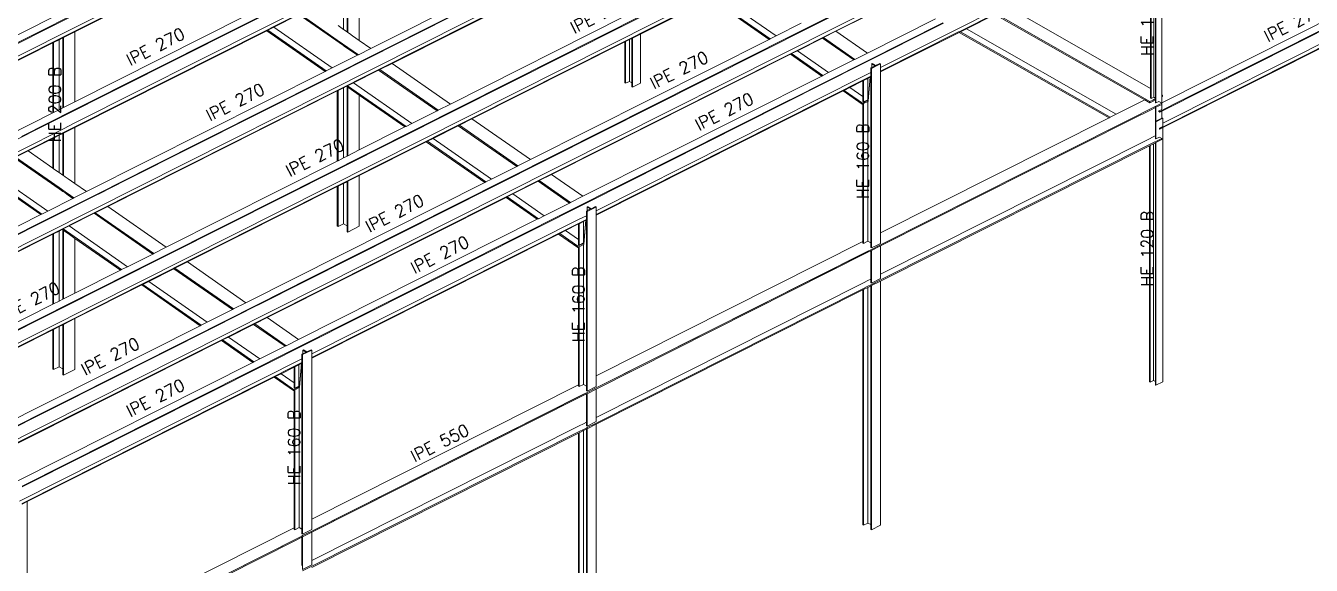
# Model space of a CAD drawing. Header units: millimetres. Extents: x 2 to 172, y 1 to 110.
# Drawn here: x 27.42 to 43.89, y 16.8 to 23.71 of the extents above; entities that cross this region are included whole.
import ezdxf
from ezdxf.enums import TextEntityAlignment as Align

# ---------------------------------------------------------------- set-up
doc = ezdxf.new("R2010")
doc.units = ezdxf.units.MM
doc.layers.add('BARRAS_DE_ACERO', color=7, linetype='Continuous', lineweight=9)
doc.layers.add('REFERENCIA_DE_LAS_BARRAS', color=2, linetype='Continuous', lineweight=9)
doc.styles.add('CYPETXT', font='romans__.ttf', dxfattribs={"height": 0.2})

msp = doc.modelspace()

# ---------------------------------------------------------------- linework, layer by layer
at = {"layer": 'BARRAS_DE_ACERO'}
for p, q in [((33.525, 21.547), (44.549, 27.093)), ((38.736, 26.572), (24.748, 19.534)), ((33.128, 22.525), (41.123, 26.548)), ((25.726, 18.848), (40.305, 26.184)), ((30.461, 23.681), (34.609, 25.768)), ((34.106, 25.679), (23.727, 20.456)), ((37.503, 23.711), (40.818, 25.38)), ((35.639, 25.233), (31.99, 23.397)), ((31.994, 23.391), (35.639, 25.225)), ((35.712, 25.098), (24.704, 19.559)), ((34.901, 24.961), (31.841, 23.421)), ((41.902, 24.897), (41.902, 22.723)), ((41.975, 22.827), (41.975, 24.987)), ((35.097, 24.732), (32.113, 23.231)), ((41.84, 24.866), (41.84, 22.797)), ((31.64, 24.446), (28.047, 22.639)), ((29.478, 24.365), (28.047, 23.645)), ((29.478, 24.365), (28.047, 23.645)), ((31.692, 23.525), (31.692, 24.245)), ((41.975, 22.727), (45.08, 24.29)), ((45.181, 24.233), (41.975, 22.62)), ((41.989, 22.463), (45.538, 24.249)), ((42.138, 22.711), (45.463, 24.384)), ((31.489, 23.666), (31.489, 24.143)), ((31.536, 23.633), (31.536, 24.166)), ((31.546, 23.626), (31.546, 24.171)), ((36.195, 24.06), (36.944, 23.538)), ((36.208, 24.066), (36.957, 23.545)), ((37.033, 23.583), (36.284, 24.104)), ((41.95, 22.397), (45.538, 24.202)), ((40.014, 23.946), (41.833, 22.908)), ((27.764, 23.821), (26.153, 23.01)), ((26.342, 23.006), (28.047, 23.864)), ((30.234, 23.838), (28.047, 22.738)), ((30.596, 23.693), (30.918, 23.855)), ((31.489, 23.458), (30.918, 23.855)), ((35.345, 23.86), (33.008, 22.684)), ((37.033, 23.583), (37.355, 23.745)), ((39.169, 23.749), (37.212, 22.765)), ((37.235, 23.586), (37.695, 23.817)), ((38.133, 23.219), (39.177, 23.745)), ((39.077, 23.802), (38.203, 23.363)), ((39.429, 23.708), (39.753, 23.871)), ((39.473, 23.683), (39.787, 23.841)), ((39.481, 23.678), (39.838, 23.858)), ((41.757, 22.764), (39.838, 23.858)), ((39.853, 23.866), (41.793, 22.759)), ((27.891, 23.613), (22.661, 20.982)), ((25.77, 19.033), (35.063, 23.709)), ((27.901, 23.619), (27.891, 23.613)), ((27.891, 23.613), (27.901, 23.619)), ((27.891, 23.566), (27.901, 23.571)), ((27.901, 23.563), (27.891, 23.558)), ((28.047, 23.692), (27.901, 23.619)), ((27.901, 23.619), (27.901, 23.619)), ((28.047, 22.467), (30.461, 23.681)), ((30.5, 23.653), (28.047, 22.419)), ((28.047, 22.411), (30.507, 23.648)), ((28.047, 23.636), (28.047, 22.738)), ((30.5, 23.653), (30.517, 23.662)), ((30.52, 23.655), (30.507, 23.648)), ((30.507, 23.648), (31.256, 23.127)), ((30.589, 23.698), (30.517, 23.662)), ((30.52, 23.655), (30.596, 23.693)), ((31.269, 23.134), (30.52, 23.655)), ((30.52, 23.655), (30.52, 23.655)), ((30.596, 23.693), (31.345, 23.172)), ((31.606, 23.585), (31.565, 23.613)), ((31.606, 23.585), (31.692, 23.525)), ((34.851, 22.386), (37.235, 23.586)), ((35.294, 23.606), (35.294, 22.977)), ((37.033, 23.583), (36.957, 23.545)), ((37.801, 23.642), (38.203, 23.363)), ((39.381, 23.628), (38.372, 23.121)), ((39.388, 23.64), (39.373, 23.633)), ((39.381, 23.628), (39.396, 23.636)), ((39.381, 23.628), (41.3, 22.534)), ((39.473, 23.683), (39.388, 23.64)), ((39.396, 23.636), (39.472, 23.674)), ((41.315, 22.541), (39.396, 23.636)), ((39.481, 23.678), (39.472, 23.674)), ((39.472, 23.674), (41.391, 22.579)), ((27.764, 23.494), (26.426, 22.82)), ((27.764, 22.596), (27.764, 23.494)), ((27.844, 23.534), (27.775, 23.499)), ((27.891, 23.558), (27.844, 23.534)), ((29.016, 21.901), (31.99, 23.397)), ((31.409, 23.529), (31.68, 23.341)), ((31.489, 23.458), (31.496, 23.453)), ((31.68, 23.341), (31.841, 23.421)), ((31.841, 23.421), (31.692, 23.525)), ((33.884, 21.998), (36.944, 23.538)), ((35.097, 23.507), (35.105, 23.511)), ((35.153, 23.535), (35.105, 23.511)), ((35.105, 23.511), (35.105, 22.976)), ((35.153, 23.535), (35.184, 23.551)), ((35.153, 23.535), (35.153, 23)), ((35.192, 23.555), (35.184, 23.551)), ((35.184, 23.551), (35.184, 22.983)), ((35.192, 22.926), (35.192, 23.555)), ((36.944, 23.538), (36.957, 23.545)), ((37.627, 23.555), (37.306, 23.393)), ((28.699, 21.733), (31.99, 23.388)), ((31.667, 23.334), (31.345, 23.172)), ((32.113, 23.231), (32.862, 22.71)), ((37.618, 23.068), (37.216, 23.348)), ((37.306, 23.393), (37.23, 23.355)), ((37.23, 23.355), (37.632, 23.075)), ((37.306, 23.393), (37.707, 23.113)), ((38.029, 23.275), (37.707, 23.113)), ((38.043, 23.282), (38.029, 23.275)), ((38.203, 23.363), (38.043, 23.282)), ((38.308, 23.203), (38.363, 23.23)), ((31.256, 23.127), (28.196, 21.587)), ((31.94, 23.144), (32.688, 22.622)), ((32.702, 22.629), (31.953, 23.151)), ((34.558, 21.529), (37.618, 23.068)), ((38.133, 23.219), (34.617, 21.45)), ((34.727, 21.295), (38.247, 23.066)), ((37.632, 23.075), (37.618, 23.068)), ((37.707, 23.113), (37.632, 23.075)), ((38.155, 23.067), (38.247, 23.113)), ((38.247, 23.172), (38.259, 23.178)), ((38.247, 23.172), (38.247, 23.113)), ((38.25, 23.17), (38.247, 23.172)), ((38.247, 23.113), (38.247, 23.066)), ((38.247, 23.066), (38.247, 23.058)), ((38.247, 23.066), (38.247, 23.066)), ((38.337, 23.208), (38.256, 23.167)), ((38.256, 23.166), (38.256, 23.167)), ((38.256, 23.166), (38.256, 20.906)), ((38.256, 23.166), (38.256, 23.166)), ((38.259, 23.225), (38.264, 23.227)), ((38.308, 23.203), (38.264, 23.227)), ((38.372, 23.225), (38.372, 23.181)), ((38.372, 23.176), (38.372, 23.181)), ((38.372, 21.061), (38.372, 23.121)), ((31.42, 22.882), (31.489, 22.917)), ((31.489, 22.917), (31.489, 22.019)), ((31.536, 22.932), (31.536, 22.042)), ((31.536, 22.932), (31.546, 22.925)), ((31.542, 22.944), (32.291, 22.422)), ((31.546, 22.925), (31.692, 22.823)), ((31.546, 22.048), (31.546, 22.925)), ((32.367, 22.46), (31.618, 22.982)), ((35.105, 22.976), (35.097, 22.981)), ((35.153, 23), (35.105, 22.976)), ((35.184, 22.983), (35.153, 23)), ((35.184, 22.983), (35.184, 22.931)), ((35.184, 22.931), (35.192, 22.926)), ((35.192, 22.926), (35.294, 22.977)), ((38.146, 22.808), (38.146, 23.007)), ((38.155, 23.011), (38.155, 22.737)), ((38.24, 23.054), (38.214, 22.76)), ((38.241, 23.055), (38.215, 22.746)), ((38.247, 23.057), (38.241, 23.055)), ((38.247, 23.057), (38.247, 23.058)), ((38.247, 23.057), (38.247, 20.93)), ((41.833, 22.783), (41.833, 22.908)), ((31.409, 22.877), (28.469, 21.397)), ((30.825, 19.551), (37.211, 22.764)), ((31.409, 22.877), (31.42, 22.882)), ((31.409, 22.877), (31.409, 21.979)), ((31.42, 22.882), (31.42, 21.984)), ((31.692, 22.121), (31.692, 22.823)), ((34.727, 21.287), (37.891, 22.878)), ((37.211, 22.764), (37.212, 22.765)), ((37.211, 22.764), (37.211, 22.764)), ((37.212, 22.765), (37.212, 22.765)), ((38.137, 22.707), (37.891, 22.878)), ((38.139, 22.722), (38.214, 22.76)), ((38.146, 22.743), (38.146, 22.808)), ((38.155, 22.737), (38.146, 22.743)), ((38.155, 22.737), (38.209, 22.764)), ((38.155, 22.716), (38.21, 22.744)), ((38.21, 22.744), (38.215, 22.746)), ((38.21, 22.744), (38.21, 20.951)), ((41.391, 22.579), (41.757, 22.764)), ((41.757, 22.764), (41.824, 22.725)), ((41.824, 22.741), (41.793, 22.759)), ((41.824, 22.741), (41.861, 22.76)), ((41.824, 22.737), (41.824, 22.741)), ((41.833, 22.783), (41.839, 22.78)), ((41.84, 22.784), (41.84, 22.797)), ((41.875, 22.767), (41.861, 22.76)), ((41.895, 22.777), (41.895, 22.784)), ((41.895, 22.761), (41.895, 22.761)), ((41.895, 22.761), (41.895, 22.761)), ((41.938, 22.741), (41.902, 22.723)), ((41.938, 22.741), (41.975, 22.72)), ((41.975, 22.827), (41.984, 22.822)), ((41.975, 22.817), (41.975, 22.801)), ((41.984, 22.806), (41.975, 22.801)), ((41.975, 22.801), (41.975, 22.727)), ((41.984, 22.806), (41.984, 22.822)), ((27.764, 22.596), (27.174, 22.299)), ((28.047, 22.639), (27.364, 22.295)), ((27.775, 22.601), (27.764, 22.596)), ((27.844, 22.636), (27.775, 22.601)), ((30.038, 21.189), (33.008, 22.684)), ((32.688, 22.622), (32.367, 22.46)), ((32.688, 22.622), (32.702, 22.629)), ((32.862, 22.71), (32.702, 22.629)), ((38.139, 22.722), (38.137, 22.707)), ((38.146, 22.711), (38.137, 22.707)), ((38.146, 22.711), (38.155, 22.716)), ((38.146, 22.711), (38.146, 20.947)), ((41.391, 22.579), (41.315, 22.541)), ((41.444, 22.452), (41.976, 22.719)), ((41.598, 22.515), (41.833, 22.633)), ((41.895, 22.664), (41.895, 22.525)), ((41.975, 22.704), (41.902, 22.668)), ((41.902, 22.49), (41.902, 22.668)), ((41.975, 22.641), (41.938, 22.623)), ((41.938, 22.623), (41.938, 22.614)), ((41.95, 22.616), (41.938, 22.623)), ((41.95, 22.607), (41.938, 22.614)), ((42.138, 22.711), (41.95, 22.616)), ((41.95, 22.607), (41.975, 22.62)), ((41.95, 22.616), (41.95, 22.607)), ((41.975, 22.727), (41.975, 22.72)), ((41.975, 22.72), (41.976, 22.719)), ((41.975, 22.704), (41.976, 22.705)), ((41.975, 22.704), (41.975, 22.667)), ((41.975, 22.667), (41.975, 22.641)), ((41.975, 22.62), (41.975, 22.528)), ((41.976, 22.705), (41.976, 22.719)), ((27.901, 22.393), (28.047, 22.467)), ((28.047, 22.411), (27.901, 22.337)), ((28.047, 21.691), (28.047, 22.411)), ((33.052, 22.487), (28.898, 20.397)), ((31.692, 22.121), (32.277, 22.416)), ((32.291, 22.422), (32.367, 22.46)), ((33.71, 21.911), (32.961, 22.432)), ((33.135, 22.52), (32.975, 22.439)), ((33.052, 22.487), (33.128, 22.525)), ((33.135, 22.52), (33.884, 21.998)), ((38.372, 21.061), (41.3, 22.534)), ((41.598, 22.515), (38.372, 20.892)), ((38.372, 20.906), (41.444, 22.452)), ((41.3, 22.534), (41.315, 22.541)), ((41.894, 22.487), (41.901, 22.483)), ((41.894, 22.487), (41.894, 22.301)), ((41.895, 22.494), (41.895, 22.525)), ((41.902, 22.49), (41.901, 22.491)), ((41.901, 22.483), (41.908, 22.486)), ((41.901, 22.483), (41.901, 22.305)), ((41.902, 22.49), (41.908, 22.493)), ((41.975, 22.527), (41.908, 22.493)), ((41.989, 22.527), (41.908, 22.486)), ((41.989, 22.422), (41.945, 22.399)), ((41.95, 22.388), (41.989, 22.407)), ((41.981, 22.531), (41.975, 22.528)), ((41.975, 22.528), (41.975, 22.527)), ((41.989, 22.527), (41.981, 22.531)), ((41.989, 22.527), (41.989, 22.463)), ((41.989, 22.463), (41.989, 22.422)), ((27.764, 22.268), (27.764, 21.888)), ((27.844, 22.309), (27.775, 22.274)), ((27.775, 22.274), (27.775, 21.881)), ((27.844, 21.832), (27.844, 22.309)), ((27.901, 22.393), (27.891, 22.388)), ((27.901, 22.346), (27.891, 22.341)), ((27.891, 22.332), (27.901, 22.337)), ((27.901, 21.792), (27.901, 22.337)), ((31.059, 20.478), (34.851, 22.386)), ((32.639, 22.27), (33.388, 21.749)), ((41.795, 22.251), (41.885, 22.297)), ((41.901, 22.218), (41.976, 22.255)), ((41.945, 22.399), (41.95, 22.397)), ((41.945, 22.391), (41.945, 22.399)), ((41.945, 22.391), (41.95, 22.388)), ((41.95, 22.388), (41.95, 22.397)), ((41.976, 22.255), (41.976, 22.27)), ((31.692, 22.121), (31.546, 22.048)), ((32.55, 22.226), (33.299, 21.704)), ((33.312, 21.711), (32.564, 22.232)), ((41.819, 22.191), (38.372, 20.456)), ((41.819, 22.176), (38.372, 20.442)), ((41.827, 22.18), (41.819, 22.176)), ((41.819, 22.176), (41.819, 19.152)), ((41.827, 22.18), (41.868, 22.201)), ((41.827, 19.148), (41.827, 22.18)), ((41.894, 22.214), (41.868, 22.201)), ((41.868, 22.201), (41.868, 19.169)), ((41.894, 22.214), (41.901, 22.218)), ((41.894, 22.214), (41.894, 19.154)), ((41.901, 22.218), (41.901, 19.106)), ((27.273, 22.021), (27.844, 21.624)), ((31.409, 21.979), (29.217, 20.876)), ((31.42, 21.984), (31.409, 21.979)), ((31.489, 22.019), (31.42, 21.984)), ((31.536, 22.042), (31.489, 22.019)), ((31.536, 22.042), (31.546, 22.048)), ((33.723, 21.918), (33.71, 21.911)), ((33.884, 21.998), (33.723, 21.918)), ((27.611, 21.293), (26.862, 21.814)), ((27.624, 21.3), (26.876, 21.821)), ((27.7, 21.338), (26.951, 21.859)), ((27.775, 21.881), (27.764, 21.888)), ((27.844, 21.832), (27.775, 21.881)), ((27.891, 21.799), (27.844, 21.832)), ((27.901, 21.792), (27.891, 21.799)), ((27.921, 21.779), (27.901, 21.792)), ((27.961, 21.751), (27.921, 21.779)), ((28.047, 21.691), (27.961, 21.751)), ((29.016, 21.901), (28.349, 21.565)), ((31.692, 21.794), (31.546, 21.72)), ((31.692, 21.794), (31.692, 21.143)), ((33.388, 21.749), (33.312, 21.711)), ((33.388, 21.749), (33.71, 21.911)), ((34.156, 21.808), (33.996, 21.728)), ((34.558, 21.529), (34.156, 21.808)), ((27.952, 21.565), (27.844, 21.64)), ((27.891, 21.591), (27.844, 21.624)), ((27.891, 21.591), (27.921, 21.57)), ((28.035, 21.507), (28.196, 21.587)), ((28.196, 21.587), (28.047, 21.691)), ((28.699, 21.733), (28.349, 21.557)), ((29.49, 20.686), (31.409, 21.652)), ((31.42, 21.657), (31.409, 21.652)), ((31.409, 21.147), (31.409, 21.652)), ((31.42, 21.657), (31.489, 21.692)), ((31.42, 21.141), (31.42, 21.657)), ((31.489, 21.692), (31.536, 21.715)), ((31.489, 21.692), (31.489, 21.176)), ((31.536, 21.715), (31.546, 21.72)), ((33.299, 21.704), (33.312, 21.711)), ((33.661, 21.559), (33.983, 21.721)), ((34.384, 21.441), (33.983, 21.721)), ((33.525, 21.547), (26.747, 18.136)), ((27.7, 21.338), (28.022, 21.5)), ((28.349, 21.565), (27.784, 21.281)), ((27.921, 21.57), (27.961, 21.542)), ((27.961, 21.559), (27.952, 21.565)), ((28.349, 21.557), (28.345, 21.554)), ((34.617, 21.45), (30.972, 19.616)), ((33.973, 21.234), (33.572, 21.514)), ((33.987, 21.241), (33.585, 21.521)), ((34.384, 21.441), (34.063, 21.279)), ((34.398, 21.448), (34.384, 21.441)), ((34.398, 21.448), (34.558, 21.529)), ((24.656, 19.806), (27.611, 21.293)), ((27.784, 21.281), (24.748, 19.753)), ((27.611, 21.293), (27.624, 21.3)), ((27.7, 21.338), (27.624, 21.3)), ((29.044, 20.788), (28.295, 21.31)), ((29.057, 20.795), (28.308, 21.317)), ((28.469, 21.397), (29.217, 20.876)), ((34.063, 21.279), (33.987, 21.241)), ((34.51, 21.233), (34.602, 21.279)), ((34.602, 21.279), (34.602, 21.338)), ((34.602, 21.279), (34.602, 21.232)), ((34.611, 21.333), (34.723, 21.389)), ((34.611, 21.333), (34.611, 21.237)), ((34.614, 21.344), (34.612, 21.343)), ((34.62, 21.393), (34.614, 21.391)), ((34.614, 21.391), (34.657, 21.366)), ((34.614, 21.391), (34.614, 21.344)), ((34.614, 21.391), (34.614, 21.391)), ((34.657, 21.366), (34.614, 21.344)), ((34.725, 21.39), (34.723, 21.389)), ((34.727, 21.347), (34.727, 21.391)), ((34.727, 21.342), (34.727, 21.295)), ((34.727, 21.295), (34.727, 21.287)), ((34.727, 19.227), (34.727, 21.287)), ((27.884, 21.103), (27.844, 21.083)), ((27.897, 21.11), (27.884, 21.103)), ((27.884, 21.103), (27.891, 21.098)), ((27.891, 21.098), (27.891, 20.208)), ((27.897, 21.11), (28.646, 20.588)), ((27.901, 21.091), (27.901, 20.214)), ((28.722, 20.626), (27.973, 21.148)), ((30.038, 21.189), (28.047, 20.188)), ((31.083, 19.508), (34.51, 21.233)), ((31.083, 19.461), (34.602, 21.232)), ((31.42, 21.141), (31.409, 21.147)), ((31.489, 21.176), (31.42, 21.141)), ((31.536, 21.15), (31.489, 21.176)), ((33.973, 21.234), (33.987, 21.241)), ((34.501, 21.173), (34.501, 20.974)), ((34.564, 21.204), (34.595, 21.22)), ((34.597, 21.221), (34.57, 20.912)), ((34.595, 21.22), (34.57, 20.926)), ((34.597, 21.221), (34.595, 21.22)), ((34.602, 21.232), (34.602, 21.232)), ((34.611, 21.235), (34.611, 21.237)), ((34.611, 21.235), (34.611, 21.228)), ((34.611, 19.072), (34.611, 21.228)), ((27.764, 21.043), (27.775, 21.048)), ((27.775, 21.048), (27.844, 21.083)), ((27.961, 21.049), (28.047, 20.989)), ((31.536, 21.075), (31.546, 21.069)), ((34.246, 21.044), (34.493, 20.873)), ((34.494, 20.888), (34.57, 20.926)), ((34.564, 20.93), (34.564, 21.031)), ((34.602, 19.163), (34.602, 20.928)), ((38.146, 20.947), (34.727, 19.227)), ((38.146, 20.947), (38.146, 20.928)), ((38.155, 20.923), (38.146, 20.928)), ((38.21, 20.951), (38.247, 20.93)), ((38.247, 20.93), (38.247, 20.902)), ((38.372, 20.925), (38.337, 20.907)), ((38.372, 21.061), (38.372, 20.965)), ((38.372, 20.965), (38.372, 20.925)), ((28.722, 20.626), (29.044, 20.788)), ((29.057, 20.795), (29.044, 20.788)), ((29.057, 20.795), (29.217, 20.876)), ((34.494, 20.888), (34.493, 20.873)), ((34.493, 20.873), (34.501, 20.877)), ((34.501, 20.877), (34.501, 19.113)), ((34.51, 20.882), (34.51, 19.089)), ((34.566, 20.91), (34.566, 19.145)), ((34.727, 19.072), (38.247, 20.843)), ((38.21, 20.825), (34.727, 19.072)), ((34.727, 19.058), (38.21, 20.81)), ((38.247, 20.829), (38.21, 20.81)), ((38.247, 20.871), (38.247, 20.902)), ((38.256, 20.866), (38.247, 20.871)), ((38.247, 20.829), (38.256, 20.833)), ((38.247, 20.829), (38.247, 20.466)), ((38.256, 20.866), (38.337, 20.907)), ((38.372, 20.906), (38.256, 20.848)), ((38.372, 20.906), (38.256, 20.848)), ((38.256, 20.906), (38.256, 20.866)), ((38.372, 20.892), (38.256, 20.833)), ((38.256, 20.848), (38.256, 20.848)), ((38.256, 20.848), (38.256, 20.848)), ((38.256, 20.833), (38.256, 20.552)), ((38.372, 20.892), (38.372, 20.611)), ((28.722, 20.626), (28.646, 20.588)), ((29.316, 20.598), (28.994, 20.436)), ((29.33, 20.605), (29.316, 20.598)), ((30.065, 20.077), (29.316, 20.598)), ((29.33, 20.605), (29.49, 20.686)), ((29.33, 20.605), (30.078, 20.084)), ((29.49, 20.686), (30.239, 20.164)), ((28.633, 20.582), (28.047, 20.287)), ((28.994, 20.436), (28.919, 20.398)), ((29.743, 19.915), (28.994, 20.436)), ((31.059, 20.478), (30.392, 20.142)), ((38.21, 20.448), (38.247, 20.466)), ((38.247, 20.466), (38.247, 20.466)), ((38.247, 20.421), (38.247, 20.466)), ((38.256, 20.471), (38.256, 20.552)), ((38.372, 20.475), (38.256, 20.416)), ((38.256, 20.416), (38.256, 20.471)), ((38.372, 20.456), (38.256, 20.398)), ((38.372, 20.529), (38.372, 20.475)), ((38.372, 20.456), (38.372, 20.456)), ((28.047, 20.287), (27.901, 20.214)), ((28.905, 20.392), (28.047, 19.96)), ((28.919, 20.398), (28.905, 20.392)), ((29.654, 19.87), (28.905, 20.392)), ((29.667, 19.877), (28.919, 20.398)), ((38.146, 20.416), (34.727, 18.695)), ((38.146, 20.343), (34.727, 18.622)), ((38.146, 20.343), (38.155, 20.347)), ((38.146, 20.328), (38.146, 17.319)), ((38.21, 20.375), (38.155, 20.347)), ((38.155, 20.347), (38.21, 20.375)), ((38.155, 20.347), (38.155, 20.347)), ((38.155, 20.333), (38.155, 17.314)), ((38.247, 20.393), (38.21, 20.375)), ((38.21, 20.36), (38.247, 20.379)), ((38.21, 20.375), (38.21, 20.375)), ((38.247, 20.421), (38.256, 20.416)), ((38.247, 20.393), (38.256, 20.398)), ((38.256, 20.383), (38.247, 20.379)), ((38.247, 20.379), (38.247, 17.321)), ((38.256, 17.256), (38.256, 20.383)), ((25.678, 19.095), (27.764, 20.145)), ((28.047, 20.188), (25.77, 19.042)), ((27.891, 20.208), (27.901, 20.214)), ((30.392, 20.142), (29.537, 19.712)), ((29.833, 19.852), (30.388, 20.131)), ((30.388, 20.131), (30.392, 20.134)), ((27.901, 19.895), (28.047, 19.968)), ((28.047, 19.968), (27.901, 19.895)), ((28.047, 19.96), (27.901, 19.886)), ((28.047, 19.96), (28.047, 19.309)), ((29.743, 19.915), (30.065, 20.077)), ((30.078, 20.084), (30.065, 20.077)), ((30.512, 19.974), (30.913, 19.695)), ((25.77, 18.823), (27.891, 19.89)), ((29.654, 19.87), (26.699, 18.383)), ((29.833, 19.852), (26.791, 18.322)), ((27.775, 19.823), (27.764, 19.818)), ((27.775, 19.307), (27.775, 19.823)), ((27.844, 19.858), (27.844, 19.342)), ((27.891, 19.89), (27.901, 19.895)), ((27.891, 19.881), (27.891, 19.316)), ((29.654, 19.87), (29.667, 19.877)), ((29.667, 19.877), (29.743, 19.915)), ((30.016, 19.725), (30.338, 19.887)), ((30.338, 19.887), (30.351, 19.894)), ((30.74, 19.607), (30.338, 19.887)), ((29.537, 19.712), (26.791, 18.33)), ((29.927, 19.68), (26.867, 18.14)), ((29.927, 19.68), (29.94, 19.687)), ((30.329, 19.4), (29.927, 19.68)), ((29.94, 19.687), (30.016, 19.725)), ((30.342, 19.407), (29.94, 19.687)), ((30.016, 19.725), (30.418, 19.445)), ((30.508, 19.383), (30.972, 19.616)), ((30.74, 19.607), (30.753, 19.614)), ((30.957, 19.445), (27.338, 17.624)), ((27.371, 17.813), (30.825, 19.551)), ((30.957, 19.504), (30.969, 19.51)), ((30.957, 19.504), (30.957, 19.445)), ((30.963, 19.5), (30.957, 19.504)), ((30.957, 19.445), (30.957, 19.445)), ((30.963, 19.5), (30.966, 19.499)), ((30.966, 19.466), (30.966, 19.498)), ((30.975, 19.559), (30.969, 19.557)), ((30.969, 19.557), (30.969, 19.51)), ((30.969, 19.557), (30.969, 19.557)), ((31.018, 19.535), (30.975, 19.559)), ((31.074, 19.562), (31.018, 19.535)), ((31.074, 19.562), (31.083, 19.557)), ((31.083, 19.557), (31.083, 19.508)), ((30.329, 19.4), (27.289, 17.871)), ((30.508, 19.383), (27.371, 17.804)), ((27.844, 19.342), (27.775, 19.307)), ((27.891, 19.316), (27.844, 19.342)), ((27.891, 19.241), (27.891, 19.316)), ((30.342, 19.407), (30.329, 19.4)), ((30.691, 19.255), (30.856, 19.339)), ((30.865, 19.343), (30.856, 19.339)), ((30.856, 19.339), (30.856, 19.14)), ((30.952, 19.387), (30.925, 19.078)), ((30.95, 19.386), (30.952, 19.387)), ((30.957, 19.389), (30.952, 19.387)), ((30.957, 19.398), (30.957, 19.39)), ((30.957, 19.389), (30.957, 19.39)), ((30.957, 17.329), (30.957, 19.389)), ((30.601, 19.21), (27.434, 17.617)), ((27.901, 19.235), (27.891, 19.241)), ((30.601, 19.21), (30.615, 19.217)), ((30.848, 19.039), (30.601, 19.21)), ((34.501, 19.113), (34.501, 19.094)), ((34.51, 19.089), (34.566, 19.117)), ((34.566, 19.145), (34.566, 19.117)), ((34.566, 19.117), (34.602, 19.096)), ((34.727, 19.227), (34.727, 19.131)), ((34.727, 19.131), (34.727, 19.091)), ((41.827, 19.148), (41.819, 19.152)), ((41.868, 19.169), (41.827, 19.148)), ((41.894, 19.154), (41.868, 19.169)), ((41.894, 19.154), (41.894, 19.11)), ((41.989, 19.15), (41.901, 19.106)), ((30.848, 19.039), (30.849, 19.054)), ((30.865, 19.048), (30.921, 19.076)), ((30.921, 19.076), (30.925, 19.078)), ((34.602, 19.009), (31.083, 17.238)), ((34.566, 18.991), (31.083, 17.238)), ((34.51, 18.948), (31.083, 17.224)), ((34.501, 19.094), (34.51, 19.089)), ((34.51, 18.948), (34.602, 18.995)), ((34.602, 19.037), (34.602, 19.068)), ((34.602, 19.009), (34.611, 19.014)), ((34.727, 19.072), (34.611, 19.014)), ((34.611, 19.072), (34.611, 19.069)), ((34.611, 19.032), (34.611, 19.069)), ((34.611, 18.999), (34.727, 19.058)), ((34.611, 19.014), (34.611, 19.014)), ((34.611, 19.014), (34.611, 19.014)), ((34.611, 18.999), (34.611, 18.718)), ((34.727, 19.058), (34.727, 18.777)), ((41.901, 19.106), (41.894, 19.11)), ((34.602, 18.632), (34.566, 18.614)), ((34.611, 18.637), (34.611, 18.718)), ((34.727, 18.622), (34.611, 18.564)), ((34.727, 18.695), (34.727, 18.641)), ((34.501, 18.582), (31.083, 16.861)), ((34.501, 18.582), (31.083, 16.861)), ((34.501, 18.509), (31.083, 16.788)), ((31.083, 16.774), (34.501, 18.494)), ((34.51, 18.586), (34.501, 18.582)), ((34.501, 18.582), (34.501, 18.582)), ((34.51, 18.499), (34.501, 18.494)), ((34.501, 18.494), (34.501, 15.485)), ((34.566, 18.614), (34.51, 18.586)), ((34.51, 18.586), (34.51, 18.586)), ((34.566, 18.541), (34.51, 18.513)), ((34.51, 18.499), (34.51, 15.48)), ((34.602, 18.559), (34.566, 18.541)), ((34.611, 18.582), (34.602, 18.587)), ((34.602, 18.559), (34.611, 18.564)), ((34.602, 18.559), (34.611, 18.564)), ((34.602, 18.545), (34.602, 15.487)), ((34.611, 18.564), (34.611, 18.564)), ((34.611, 18.549), (34.611, 15.422)), ((34.727, 15.481), (34.727, 18.608)), ((27.371, 17.585), (27.434, 17.617)), ((27.434, 17.617), (27.434, 15.487)), ((27.434, 17.617), (27.434, 17.617)), ((31.083, 17.393), (31.083, 17.297)), ((38.155, 17.314), (38.146, 17.319)), ((38.21, 17.342), (38.155, 17.314)), ((38.247, 17.321), (38.21, 17.342)), ((38.247, 17.261), (38.247, 17.321)), ((38.372, 17.315), (38.256, 17.256)), ((27.201, 15.285), (30.921, 17.157)), ((30.957, 17.175), (27.215, 15.292)), ((30.856, 17.26), (30.856, 17.279)), ((30.856, 17.26), (30.865, 17.255)), ((30.957, 17.161), (30.865, 17.114)), ((30.957, 17.262), (30.957, 17.234)), ((30.957, 17.203), (30.957, 17.234)), ((30.957, 17.175), (30.966, 17.18)), ((30.957, 17.175), (30.957, 17.175)), ((30.966, 17.165), (30.957, 17.161)), ((30.957, 16.798), (30.957, 17.161)), ((31.083, 17.238), (30.966, 17.18)), ((31.083, 17.238), (30.966, 17.18)), ((30.966, 17.238), (30.966, 17.235)), ((30.966, 17.198), (30.966, 17.235)), ((30.966, 17.165), (31.083, 17.224)), ((30.966, 17.18), (30.966, 17.18)), ((30.966, 17.165), (30.966, 16.884)), ((31.083, 17.257), (31.083, 17.297)), ((31.083, 17.238), (31.083, 17.238)), ((31.083, 17.224), (31.083, 16.943)), ((38.256, 17.256), (38.247, 17.261)), ((30.865, 17.114), (24.233, 13.777)), ((30.966, 16.803), (30.966, 16.884)), ((31.083, 16.861), (31.083, 16.943)), ((31.083, 16.861), (31.083, 16.807)), ((31.083, 16.861), (31.083, 16.861))]:
    msp.add_line(p, q, dxfattribs=at)
for points in [[(39.313, 28.088), (35.097, 25.966), (30.589, 23.698)], [(35.063, 23.709), (38.792, 25.585), (40.081, 26.234)], [(41.875, 22.796), (41.895, 22.784), (41.895, 24.893)], [(26.306, 22.98), (27.891, 23.777), (29.995, 24.836)], [(32.862, 22.71), (35.097, 23.834), (35.097, 24.732)], [(41.875, 22.796), (41.875, 24.745), (41.872, 24.744)], [(41.833, 22.908), (41.833, 24.567), (41.782, 24.541)], [(27.901, 23.619), (28.047, 23.692), (29.439, 24.392)], [(28.047, 23.692), (28.047, 23.692), (29.439, 24.392)], [(29.486, 24.36), (28.047, 23.636), (27.901, 23.563)], [(26.791, 18.111), (38.62, 24.063), (38.711, 24.109)], [(36.208, 24.066), (36.195, 24.06), (35.294, 23.606), (35.192, 23.555)], [(38.628, 24.058), (37.801, 23.642), (37.641, 23.562)], [(45.385, 24.116), (41.989, 22.407), (41.989, 19.15)], [(31.409, 23.529), (30.932, 23.862), (30.918, 23.855)], [(27.901, 23.571), (27.891, 23.566), (22.705, 20.957)], [(30.5, 23.653), (28.047, 22.419), (28.047, 22.419), (27.901, 22.346)], [(28.047, 23.645), (27.901, 23.571), (27.901, 23.571)], [(28.047, 23.645), (28.047, 23.645), (27.901, 23.571)], [(27.901, 23.563), (27.901, 22.665), (28.047, 22.738)], [(28.047, 22.467), (28.047, 22.467), (30.461, 23.681)], [(37.503, 23.711), (33.402, 21.648), (30.392, 20.134)], [(31.565, 23.613), (31.546, 23.626), (31.536, 23.633), (31.489, 23.666), (31.42, 23.715)], [(38.043, 23.282), (37.641, 23.562), (37.627, 23.555), (38.029, 23.275)], [(39.429, 23.708), (38.372, 23.176), (38.372, 23.129)], [(39.373, 23.633), (38.372, 23.129), (38.372, 23.121)], [(39.388, 23.64), (39.388, 23.64), (39.388, 23.64)], [(27.775, 22.601), (27.775, 23.499), (27.764, 23.494)], [(27.844, 23.534), (27.844, 22.636), (27.891, 22.659)], [(27.891, 23.558), (27.891, 22.659), (27.901, 22.665)], [(31.496, 23.453), (31.667, 23.334), (31.68, 23.341)], [(35.097, 22.981), (35.097, 23.507), (33.135, 22.52)], [(31.529, 22.937), (31.542, 22.944), (31.618, 22.982), (31.94, 23.144), (31.953, 23.151), (32.113, 23.231)], [(31.99, 23.388), (31.99, 23.388), (31.994, 23.391)], [(34.156, 21.808), (37.216, 23.348), (37.23, 23.355)], [(38.337, 23.208), (38.372, 23.225), (38.363, 23.23)], [(31.256, 23.127), (31.269, 23.134), (31.345, 23.172)], [(38.155, 23.067), (34.727, 21.342), (34.727, 21.347)], [(38.25, 23.17), (38.253, 23.168), (38.256, 23.167)], [(31.536, 22.932), (31.529, 22.937), (31.489, 22.917)], [(38.146, 22.808), (37.98, 22.923), (37.904, 22.885)], [(37.98, 22.923), (38.146, 23.007), (38.155, 23.011)], [(38.209, 22.865), (38.209, 23.038), (38.155, 23.011)], [(38.241, 23.055), (38.24, 23.054), (38.209, 23.038)], [(31.692, 22.823), (32.277, 22.416), (32.291, 22.422)], [(38.139, 22.722), (37.904, 22.885), (37.891, 22.878)], [(38.209, 22.865), (38.209, 22.764), (38.214, 22.76)], [(41.824, 22.737), (41.824, 22.725), (41.833, 22.73)], [(41.833, 22.73), (41.875, 22.751), (41.895, 22.761), (41.895, 22.761)], [(41.84, 22.784), (41.84, 22.779), (41.839, 22.78)], [(41.875, 22.796), (41.857, 22.787), (41.84, 22.779)], [(41.875, 22.767), (41.879, 22.769), (41.884, 22.772)], [(41.895, 22.761), (41.895, 22.777), (41.884, 22.772)], [(41.902, 22.723), (41.895, 22.727), (41.895, 22.761)], [(41.975, 22.827), (41.975, 22.817), (41.984, 22.822)], [(38.21, 20.951), (38.155, 20.923), (38.155, 22.716)], [(41.902, 22.668), (41.895, 22.664), (41.833, 22.633)], [(27.891, 22.388), (27.901, 22.393), (27.901, 22.393), (28.047, 22.467)], [(27.901, 22.346), (27.901, 22.346), (28.047, 22.419)], [(32.961, 22.432), (32.639, 22.27), (32.564, 22.232)], [(33.723, 21.918), (32.975, 22.439), (32.961, 22.432)], [(38.372, 20.906), (38.372, 20.906), (41.444, 22.452)], [(41.894, 22.487), (41.901, 22.491), (41.895, 22.494)], [(27.891, 22.388), (23.683, 20.271), (23.683, 20.415)], [(27.901, 22.346), (27.891, 22.341), (26.872, 21.828)], [(27.775, 22.274), (27.764, 22.268), (27.447, 22.109), (27.764, 21.888)], [(27.891, 21.799), (27.891, 22.332), (27.844, 22.309)], [(41.795, 22.251), (38.372, 20.529), (38.372, 20.529)], [(41.795, 22.251), (38.372, 20.529), (38.372, 20.611)], [(41.819, 22.191), (41.976, 22.27), (41.945, 22.287)], [(41.894, 22.27), (41.894, 22.301), (41.885, 22.297)], [(41.894, 22.301), (41.894, 22.301), (41.885, 22.297)], [(41.894, 22.27), (41.894, 22.269), (41.901, 22.265)], [(41.901, 22.305), (41.901, 22.265), (41.945, 22.287)], [(27.447, 22.109), (27.287, 22.028), (27.844, 21.64)], [(32.564, 22.232), (32.55, 22.226), (31.692, 21.794)], [(38.256, 20.398), (38.372, 20.456), (41.819, 22.191)], [(33.299, 21.704), (30.239, 20.164), (30.078, 20.084)], [(31.536, 21.075), (31.536, 21.15), (31.536, 21.715)], [(31.546, 21.72), (31.546, 21.069), (31.692, 21.143)], [(34.398, 21.448), (33.996, 21.728), (33.983, 21.721)], [(24.904, 19.823), (27.658, 21.209), (28.345, 21.554)], [(27.961, 21.542), (28.022, 21.5), (28.035, 21.507), (27.961, 21.559)], [(30.512, 19.974), (33.572, 21.514), (33.585, 21.521)], [(34.063, 21.279), (33.661, 21.559), (33.585, 21.521)], [(27.897, 21.11), (27.973, 21.148), (28.295, 21.31), (28.308, 21.317), (28.469, 21.397)], [(34.612, 21.343), (34.602, 21.338), (34.611, 21.333)], [(34.725, 21.39), (34.727, 21.391), (34.719, 21.396), (34.663, 21.369), (34.62, 21.393)], [(27.891, 21.098), (27.901, 21.091), (27.961, 21.049)], [(33.973, 21.234), (30.913, 19.695), (30.753, 19.614)], [(34.501, 20.974), (34.335, 21.089), (34.26, 21.051)], [(34.51, 21.177), (34.501, 21.173), (34.335, 21.089)], [(34.564, 21.031), (34.564, 21.204), (34.51, 21.177), (34.51, 20.968)], [(34.602, 20.928), (34.602, 21.223), (34.597, 21.221)], [(34.602, 21.223), (34.602, 21.224), (34.602, 21.232)], [(24.748, 19.525), (24.824, 19.563), (27.764, 21.043)], [(27.764, 21.043), (27.764, 20.145), (27.775, 20.15)], [(27.775, 21.048), (27.775, 20.15), (27.844, 20.185)], [(27.844, 21.083), (27.844, 20.185), (27.891, 20.208)], [(28.047, 20.287), (28.047, 20.989), (28.633, 20.582), (28.646, 20.588)], [(34.246, 21.044), (31.083, 19.453), (31.083, 17.393), (34.501, 19.113)], [(34.494, 20.888), (34.26, 21.051), (34.246, 21.044)], [(34.501, 20.974), (34.501, 20.909), (34.51, 20.903)], [(34.51, 20.968), (34.51, 20.903), (34.564, 20.93), (34.57, 20.926)], [(34.501, 20.877), (34.51, 20.882), (34.566, 20.91), (34.57, 20.912)], [(38.21, 20.825), (38.247, 20.843), (38.256, 20.848)], [(38.247, 20.843), (38.247, 20.843), (38.256, 20.848)], [(38.146, 20.416), (38.155, 20.42), (38.21, 20.448), (38.21, 20.448), (38.247, 20.466)], [(38.155, 20.42), (38.155, 20.42), (38.21, 20.448)], [(38.372, 17.315), (38.372, 20.442), (38.256, 20.383)], [(38.146, 20.343), (34.727, 18.622), (34.727, 18.622), (34.611, 18.564)], [(38.146, 20.416), (34.727, 18.695), (34.727, 18.695), (34.727, 18.777)], [(38.155, 20.333), (38.146, 20.328), (34.727, 18.608)], [(38.146, 20.416), (38.146, 20.416), (38.155, 20.42)], [(38.146, 20.343), (38.146, 20.343), (38.155, 20.347)], [(38.21, 17.342), (38.21, 20.36), (38.155, 20.333)], [(38.247, 20.393), (38.247, 20.393), (38.21, 20.375)], [(38.256, 20.398), (38.256, 20.398), (38.247, 20.393)], [(30.512, 19.974), (30.351, 19.894), (30.753, 19.614)], [(27.775, 19.307), (27.764, 19.313), (27.764, 19.818), (25.845, 18.852)], [(27.775, 19.823), (27.844, 19.858), (27.891, 19.881), (27.901, 19.886)], [(27.891, 19.89), (27.901, 19.895), (27.901, 19.895)], [(28.047, 19.309), (27.901, 19.235), (27.901, 19.886)], [(30.74, 19.607), (30.418, 19.445), (30.342, 19.407)], [(30.957, 19.398), (30.957, 19.445), (30.957, 19.445), (30.957, 19.445)], [(31.083, 19.557), (30.966, 19.499), (30.966, 19.498)], [(30.966, 19.466), (30.966, 19.447), (30.966, 17.238)], [(30.969, 19.51), (31.012, 19.532), (30.969, 19.557)], [(31.083, 19.453), (31.083, 19.461), (31.083, 19.508)], [(27.371, 17.585), (27.371, 17.594), (30.957, 19.398), (30.957, 19.398)], [(30.919, 19.096), (30.919, 19.37), (30.865, 19.343), (30.865, 19.069)], [(30.925, 19.092), (30.95, 19.386), (30.919, 19.37)], [(30.856, 19.14), (30.691, 19.255), (30.615, 19.217), (30.849, 19.054)], [(30.849, 19.054), (30.925, 19.092), (30.919, 19.096), (30.865, 19.069), (30.856, 19.075), (30.856, 19.14)], [(34.602, 19.163), (34.602, 19.096), (34.602, 19.068)], [(30.848, 19.039), (30.856, 19.043), (30.856, 17.279)], [(30.856, 19.043), (30.865, 19.048), (30.865, 17.255), (30.921, 17.283), (30.921, 19.076)], [(34.566, 18.991), (34.602, 19.009), (34.602, 19.009), (34.611, 19.014)], [(34.727, 19.091), (34.611, 19.032), (34.602, 19.037)], [(34.611, 18.999), (34.602, 18.995), (34.602, 18.632)], [(34.727, 19.072), (34.727, 19.072), (34.611, 19.014)], [(34.566, 18.614), (34.602, 18.632), (34.602, 18.632), (34.602, 18.587)], [(34.611, 18.637), (34.611, 18.582), (34.727, 18.641)], [(34.501, 18.509), (31.083, 16.788), (31.083, 16.788), (30.966, 16.73)], [(34.501, 18.582), (34.51, 18.586), (34.566, 18.614), (34.566, 18.614)], [(34.51, 18.513), (34.51, 18.513), (34.501, 18.509)], [(34.501, 18.509), (34.501, 18.509), (34.51, 18.513)], [(34.566, 18.541), (34.566, 18.541), (34.51, 18.513)], [(34.566, 15.508), (34.566, 18.526), (34.51, 18.499)], [(34.566, 18.526), (34.602, 18.545), (34.611, 18.549), (34.727, 18.608)], [(34.602, 18.559), (34.602, 18.559), (34.566, 18.541)], [(27.434, 17.617), (27.434, 15.557), (30.856, 17.279)], [(30.921, 17.283), (30.957, 17.262), (30.957, 17.329)], [(30.921, 17.157), (30.957, 17.175), (30.966, 17.18), (30.966, 17.18)], [(31.083, 17.257), (30.966, 17.198), (30.957, 17.203)], [(30.966, 16.803), (30.966, 16.748), (31.083, 16.807)]]:
    msp.add_lwpolyline(points, dxfattribs=at)
for points in [[(38.259, 23.178), (38.302, 23.2), (38.259, 23.225), (38.259, 23.178)], [(28.047, 19.968), (28.047, 19.968), (28.898, 20.397), (28.047, 19.968)]]:
    msp.add_lwpolyline(points, close=True, dxfattribs=at)

# ---------------------------------------------------------------- texts
at = {"layer": 'REFERENCIA_DE_LAS_BARRAS', "style": 'CYPETXT'}
for s, rotation, width, p, p2 in [('HE 100 B', 90, 0.776302, (41.866, 23.329), (41.866, 24.297)), ('IPE 270', 26.7003, 0.844169, (34.443, 23.608), (35.162, 23.97)), ('IPE 270', 26.7003, 0.844169, (43.333, 23.5), (44.053, 23.862)), ('IPE 270', 26.7003, 0.844169, (28.755, 23.197), (29.474, 23.558)), ('IPE 270', 26.7003, 0.844169, (35.464, 22.896), (36.184, 23.258)), ('HE 200 B', 90, 0.776302, (27.868, 22.223), (27.868, 23.19)), ('IPE 270', 26.7003, 0.844169, (29.776, 22.485), (30.496, 22.847)), ('IPE 270', 26.7003, 0.844169, (36.044, 22.365), (36.763, 22.727)), ('HE 160 B', 90, 0.776302, (38.222, 21.495), (38.222, 22.463)), ('IPE 270', 26.7003, 0.844169, (30.798, 21.774), (31.517, 22.136)), ('IPE 270', 26.7003, 0.844169, (31.819, 21.062), (32.539, 21.424)), ('HE 120 B', 90, 0.776302, (41.866, 20.374), (41.866, 21.342)), ('IPE 270', 26.7003, 0.844169, (32.399, 20.531), (33.118, 20.893)), ('HE 160 B', 90, 0.776302, (34.577, 19.661), (34.577, 20.629)), ('IPE 270', 26.7003, 0.844169, (27.153, 19.94), (27.873, 20.302)), ('IPE 270', 26.7003, 0.844169, (28.175, 19.228), (28.894, 19.59)), ('IPE 270', 26.7003, 0.844169, (28.754, 18.697), (29.474, 19.059)), ('HE 160 B', 90, 0.776302, (30.932, 17.827), (30.932, 18.795)), ('IPE 550', 26.7003, 0.844169, (32.399, 18.119), (33.118, 18.481))]:
    msp.add_text(s, height=0.1533, rotation=rotation, dxfattribs=dict(at, width=width)).set_placement(p, p2, align=Align.FIT)

doc.saveas('drawing.dxf')
